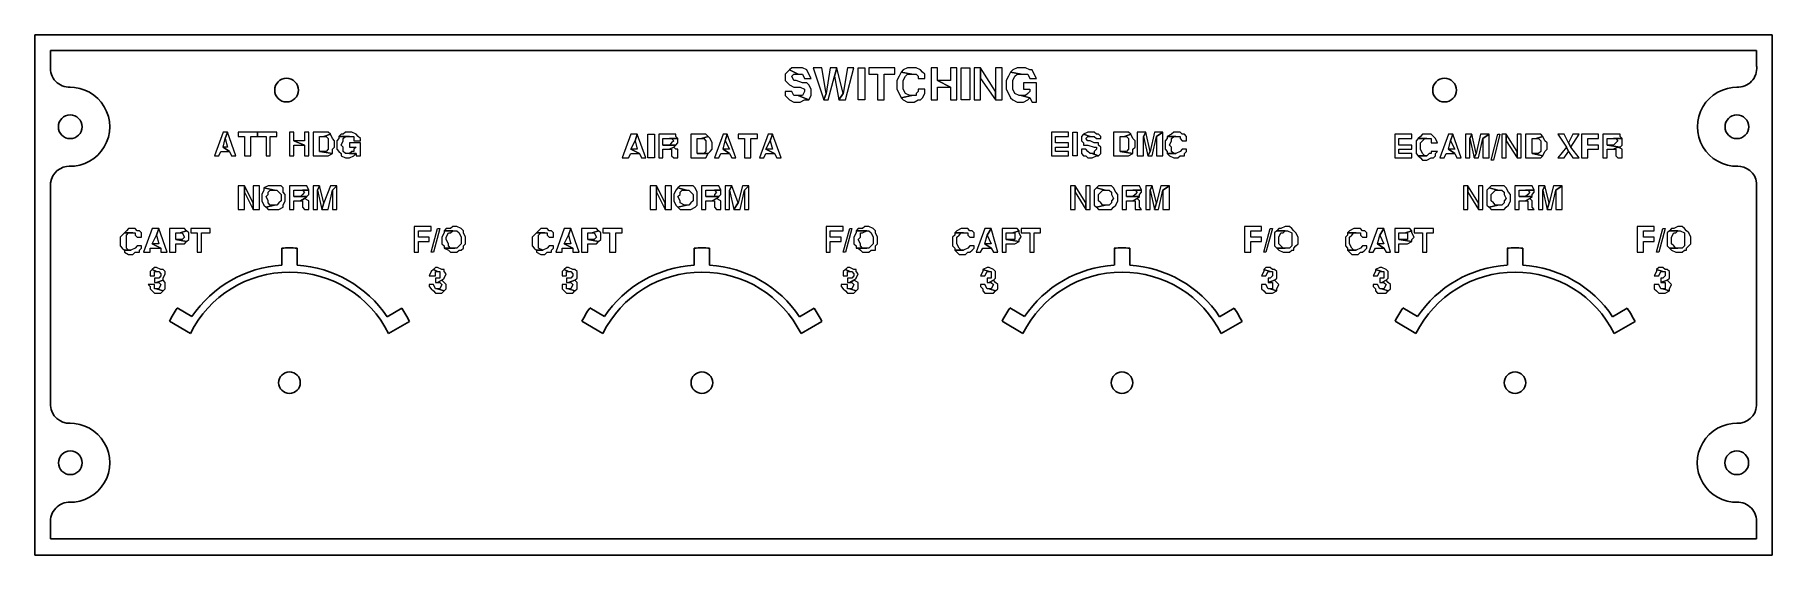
# Model space of a CAD drawing. Header units: inches. Extents: x 0 to 220, y 0 to 66.
import ezdxf

# ---------------------------------------------------------------- set-up
doc = ezdxf.new("R2010")
doc.units = ezdxf.units.IN
doc.header["$MEASUREMENT"] = 0

msp = doc.modelspace()

# ---------------------------------------------------------------- linework, layer by layer
at = {"color": 5}
for p, q in [((0, 65.9), (219.99, 65.9)), ((0, 0), (0, 65.9)), ((1.99, 63.9), (1.99, 61.9)), ((218.01, 63.9), (2.01, 63.9)), ((218.01, 63.9), (218.01, 61.9)), ((219.99, 65.9), (219.99, 0)), ((1.99, 18.95), (2, 47.16)), ((218.01, 18.95), (218, 47.16)), ((2, 2.07), (2, 4.07)), ((218, 2.07), (218, 4.07)), ((219.99, 0), (0, 0)), ((218, 2.07), (2, 2.07))]:
    msp.add_line(p, q, dxfattribs=at)
at = {"color": 1}
for p, q in [((31.27, 36.74), (31.27, 38.89)), ((33.22, 36.74), (33.22, 38.89)), ((83.49, 36.74), (83.49, 38.89)), ((85.44, 36.74), (85.44, 38.89)), ((136.69, 36.74), (136.69, 38.89)), ((138.64, 36.74), (138.64, 38.89)), ((186.45, 36.74), (186.45, 38.89)), ((188.4, 36.74), (188.4, 38.89)), ((19.9, 30.22), (18.04, 31.31)), ((44.61, 30.2), (46.46, 31.29)), ((72.12, 30.22), (70.26, 31.31)), ((96.83, 30.2), (98.68, 31.29)), ((125.31, 30.22), (123.46, 31.31)), ((150.02, 30.2), (151.88, 31.29)), ((175.07, 30.22), (173.22, 31.31)), ((199.78, 30.2), (201.64, 31.29)), ((19.7, 28.07), (17.06, 29.63)), ((44.8, 28.06), (47.45, 29.61)), ((71.93, 28.07), (69.28, 29.63)), ((97.02, 28.06), (99.67, 29.61)), ((125.12, 28.07), (122.47, 29.63)), ((150.21, 28.06), (152.86, 29.61)), ((174.88, 28.07), (172.23, 29.63)), ((199.97, 28.06), (202.62, 29.61))]:
    msp.add_line(p, q, dxfattribs=at)
at = {"color": 1, "lineweight": 0}
for points in [[(96.66, 61.72), (96.39, 61.72), (95.84, 61.72), (95.57, 61.45), (96.66, 60.91), (96.66, 60.91), (97.2, 60.91), (97.2, 60.91), (97.47, 60.36), (98.29, 60.36), (98.29, 60.36), (98.02, 60.91), (97.75, 61.45), (97.75, 61.45), (97.2, 61.72)], [(99.65, 61.72), (98.56, 61.72), (99.92, 57.65), (100.19, 58.46)], [(101.55, 61.72), (100.73, 61.72), (100.19, 58.46), (99.92, 57.65), (100.46, 57.65), (101.28, 60.64)], [(101.55, 61.72), (101.28, 60.64), (101.82, 57.65), (102.36, 58.46)], [(103.72, 61.72), (102.91, 61.72), (102.36, 58.46), (101.82, 57.65), (102.64, 57.65)], [(105.08, 57.65), (104.27, 57.65), (104.27, 61.72), (105.08, 61.72), (105.08, 57.65)], [(108.88, 61.72), (105.62, 61.72), (105.62, 60.91), (106.71, 60.91), (106.71, 57.65), (107.53, 57.65), (107.53, 60.91), (108.88, 60.91)], [(111.06, 61.72), (110.52, 61.72), (109.97, 61.45), (109.7, 61.18), (111.06, 60.91), (111.33, 60.91), (111.6, 60.91), (111.87, 60.64), (111.87, 60.36), (112.69, 60.36), (112.69, 60.36), (112.69, 60.91), (112.42, 61.18), (112.15, 61.45), (111.6, 61.72)], [(114.32, 61.72), (113.5, 61.72), (113.5, 57.65), (114.32, 57.65), (114.32, 59.28), (115.95, 59.28), (114.32, 60.09)], [(116.76, 61.72), (115.95, 61.72), (115.95, 60.09), (114.32, 60.09), (115.95, 59.28), (115.95, 57.65), (116.76, 57.65)], [(118.39, 57.65), (117.31, 57.65), (117.31, 61.72), (118.39, 61.72), (118.39, 57.65)], [(119.75, 61.72), (118.94, 61.72), (118.94, 57.65), (119.75, 57.65), (119.75, 60.36)], [(119.75, 61.72), (119.75, 60.36), (121.65, 57.65), (121.65, 58.73)], [(122.47, 61.72), (121.65, 61.72), (121.65, 58.73), (121.65, 57.65), (122.47, 57.65)], [(124.91, 61.72), (124.37, 61.72), (123.83, 61.45), (123.56, 61.18), (123.56, 61.18), (124.91, 60.91), (125.19, 60.91), (125.73, 60.91), (126, 60.36), (126.82, 60.36), (126.82, 60.36), (126.55, 60.91), (126.27, 61.45), (126, 61.45), (125.46, 61.72)], [(95.57, 61.45), (95.03, 60.91), (95.03, 60.36), (95.03, 60.09), (95.3, 59.82), (95.57, 59.55), (96.12, 59.28), (96.93, 59.28), (97.47, 59.01), (97.47, 58.73), (97.2, 58.19), (97.2, 58.19), (96.66, 58.19), (98.02, 57.65), (98.29, 58.19), (98.29, 58.73), (98.29, 59.01), (98.02, 59.55), (97.75, 59.82), (97.2, 59.82), (96.39, 60.09), (96.12, 60.09), (95.84, 60.64), (95.84, 60.64), (96.12, 60.91), (96.66, 60.91)], [(109.7, 61.18), (109.43, 60.64), (109.16, 60.09), (109.16, 59.55), (109.16, 59.55), (109.16, 59.01), (109.43, 58.46), (109.7, 57.92), (111.06, 58.19), (110.79, 58.19), (110.24, 58.46), (109.97, 59.01), (109.97, 59.55), (109.97, 59.55), (109.97, 60.09), (110.24, 60.64), (110.52, 60.91), (111.06, 60.91)], [(123.56, 61.18), (123.28, 60.64), (123.01, 60.09), (123.01, 59.55), (123.01, 59.55), (123.01, 59.01), (123.28, 58.46), (123.56, 57.92), (123.83, 57.65), (124.37, 57.38), (124.91, 57.38), (125.19, 57.38), (125.73, 57.65), (126, 57.92), (124.91, 58.19), (124.64, 58.19), (124.1, 58.46), (124.1, 58.46), (123.83, 59.01), (123.83, 59.55), (123.83, 59.55), (123.83, 60.09), (124.1, 60.64), (124.37, 60.91), (124.91, 60.91)], [(126.82, 59.82), (125.19, 59.82), (125.19, 59.01), (126, 59.01), (126, 58.73), (125.73, 58.46), (125.46, 58.19), (124.91, 58.19), (126, 57.92), (126.27, 57.38), (126.82, 57.38)], [(95.84, 58.73), (95.03, 58.73), (95.03, 58.73), (95.03, 58.19), (95.57, 57.65), (95.57, 57.65), (96.12, 57.38), (96.66, 57.38), (96.93, 57.38), (97.47, 57.65), (98.02, 57.65), (98.02, 57.65), (96.66, 58.19), (96.39, 58.19), (96.12, 58.19)], [(112.69, 59.01), (111.87, 59.01), (111.87, 58.73), (111.6, 58.46), (111.6, 58.19), (111.06, 58.19), (109.7, 57.92), (109.97, 57.65), (110.52, 57.38), (111.06, 57.38), (111.33, 57.38), (111.87, 57.65), (112.15, 57.65), (112.42, 57.92), (112.69, 58.46)], [(24.39, 53.57), (23.84, 53.57), (22.76, 50.58), (23.3, 50.58), (23.57, 51.13), (24.66, 51.13), (23.84, 51.67), (24.12, 52.76)], [(24.39, 53.57), (24.12, 52.76), (24.39, 51.67), (23.84, 51.67), (24.66, 51.13), (24.93, 50.58), (25.47, 50.58)], [(28.19, 53.57), (25.75, 53.57), (25.75, 53.03), (26.56, 53.03), (26.56, 50.58), (27.38, 50.58), (27.38, 53.03), (28.19, 53.03)], [(30.64, 53.57), (28.19, 53.57), (28.19, 53.03), (29.28, 53.03), (29.28, 50.58), (29.82, 50.58), (29.82, 53.03), (30.64, 53.03)], [(32.81, 53.57), (32.27, 53.57), (32.27, 50.58), (32.81, 50.58), (32.81, 51.94), (34.17, 51.94), (32.81, 52.48)], [(34.71, 53.57), (34.17, 53.57), (34.17, 52.48), (32.81, 52.48), (34.17, 51.94), (34.17, 50.58), (34.71, 50.58)], [(36.89, 53.57), (35.26, 53.57), (35.26, 50.58), (36.89, 50.58), (36.89, 50.58), (37.16, 50.58), (37.7, 50.85), (37.7, 50.85), (36.07, 51.13), (36.07, 53.03), (36.61, 53.03), (37.43, 53.3), (37.16, 53.57)], [(37.43, 53.3), (36.61, 53.03), (36.89, 53.03), (37.16, 52.76), (37.16, 52.48), (37.16, 52.21), (37.16, 51.67), (37.16, 51.4), (36.89, 51.13), (36.61, 51.13), (36.07, 51.13), (37.7, 50.85), (37.7, 51.4), (37.97, 51.67), (37.97, 52.21), (37.97, 52.48), (37.7, 52.76)], [(38.52, 53.03), (38.52, 52.76), (38.24, 52.48), (38.24, 51.94), (38.24, 51.94), (38.24, 51.4), (38.52, 51.13), (38.79, 50.85), (38.79, 50.58), (39.33, 50.31), (39.6, 50.31), (39.87, 50.31), (40.42, 50.58), (40.69, 50.85), (39.87, 50.85), (39.33, 50.85), (39.06, 51.13), (39.06, 51.13), (39.06, 51.67), (38.79, 51.94), (38.79, 51.94), (39.06, 52.48), (39.06, 52.76), (39.33, 53.03), (39.87, 53.03)], [(39.87, 53.57), (39.33, 53.57), (39.06, 53.3), (38.79, 53.3), (38.52, 53.03), (39.87, 53.03), (39.87, 53.03), (40.42, 53.03), (40.42, 52.48), (41.23, 52.48), (41.23, 52.76), (40.96, 53.03), (40.69, 53.3), (40.69, 53.3), (40.15, 53.57)], [(76.28, 53.3), (75.47, 53.3), (74.38, 50.31), (75.19, 50.31), (75.47, 50.85), (76.55, 50.85), (75.47, 51.4), (76.01, 52.48)], [(76.28, 53.3), (76.01, 52.48), (76.28, 51.4), (75.47, 51.4), (76.55, 50.85), (76.82, 50.31), (77.37, 50.31)], [(78.46, 50.31), (77.64, 50.31), (77.64, 53.3), (78.46, 53.3), (78.46, 50.31)], [(80.63, 53.3), (79, 53.3), (79, 50.31), (79.54, 50.31), (79.54, 51.4), (80.36, 51.4), (80.9, 51.67), (81.17, 51.94), (79.54, 51.94), (79.54, 52.76), (80.36, 52.76), (81.44, 52.76), (81.17, 53.03), (81.17, 53.3)], [(84.7, 53.3), (83.07, 53.3), (83.07, 50.31), (84.7, 50.31), (84.7, 50.31), (84.98, 50.31), (85.25, 50.85), (85.25, 50.85), (83.89, 50.85), (83.89, 52.76), (84.43, 52.76), (85.25, 53.03), (84.98, 53.3)], [(85.25, 53.03), (84.43, 52.76), (84.7, 52.76), (84.98, 52.48), (84.98, 52.21), (84.98, 51.94), (84.98, 51.4), (84.98, 51.13), (84.7, 50.85), (84.43, 50.85), (83.89, 50.85), (85.25, 50.85), (85.52, 51.13), (85.79, 51.4), (85.79, 51.94), (85.79, 52.21), (85.52, 52.76)], [(87.69, 53.3), (87.15, 53.3), (86.06, 50.31), (86.61, 50.31), (86.88, 50.85), (87.96, 50.85), (87.15, 51.4), (87.42, 52.48)], [(87.69, 53.3), (87.42, 52.48), (87.96, 51.4), (87.15, 51.4), (87.96, 50.85), (88.24, 50.31), (88.78, 50.31)], [(91.5, 53.3), (89.05, 53.3), (89.05, 52.76), (89.87, 52.76), (89.87, 50.31), (90.68, 50.31), (90.68, 52.76), (91.5, 52.76)], [(93.4, 53.3), (92.85, 53.3), (91.77, 50.31), (92.31, 50.31), (92.58, 50.85), (93.67, 50.85), (92.58, 51.4), (93.13, 52.48)], [(93.4, 53.3), (93.13, 52.48), (93.4, 51.4), (92.58, 51.4), (93.67, 50.85), (93.94, 50.31), (94.49, 50.31)], [(130.89, 53.57), (128.72, 53.57), (128.72, 50.58), (130.89, 50.58), (130.89, 51.13), (129.26, 51.13), (129.26, 51.67), (130.89, 51.67), (130.89, 52.21), (129.26, 52.21), (129.26, 53.03), (130.89, 53.03)], [(131.98, 50.58), (131.44, 50.58), (131.44, 53.57), (131.98, 53.57), (131.98, 50.58)], [(132.79, 53.3), (132.52, 53.03), (132.52, 52.76), (132.52, 52.48), (132.79, 52.21), (132.79, 51.94), (133.34, 51.94), (134.15, 51.67), (134.42, 51.67), (134.42, 51.4), (134.15, 51.13), (134.15, 50.85), (133.88, 50.85), (134.7, 50.58), (134.97, 50.85), (134.97, 51.4), (134.97, 51.67), (134.7, 51.94), (134.7, 52.21), (134.15, 52.21), (133.61, 52.48), (133.34, 52.48), (133.07, 52.76), (133.07, 52.76), (133.34, 53.03), (133.61, 53.03)], [(133.61, 53.57), (133.61, 53.57), (133.34, 53.57), (132.79, 53.3), (133.61, 53.03), (133.88, 53.03), (134.15, 53.03), (134.15, 53.03), (134.42, 52.76), (134.97, 52.76), (134.97, 52.76), (134.97, 53.03), (134.7, 53.3), (134.42, 53.3), (134.15, 53.57)], [(138.23, 53.57), (136.6, 53.57), (136.6, 50.58), (138.23, 50.58), (138.23, 50.58), (138.5, 50.58), (139.04, 50.85), (139.04, 50.85), (137.41, 51.13), (137.41, 53.03), (137.96, 53.03), (138.77, 53.3), (138.5, 53.57)], [(138.77, 53.3), (137.96, 53.03), (138.23, 53.03), (138.5, 52.76), (138.5, 52.48), (138.5, 52.21), (138.5, 51.67), (138.5, 51.4), (138.23, 51.13), (137.96, 51.13), (137.41, 51.13), (139.04, 50.85), (139.04, 51.4), (139.31, 51.67), (139.31, 52.21), (139.31, 52.48), (139.04, 52.76)], [(140.67, 53.57), (139.59, 53.57), (139.59, 50.58), (140.4, 50.58), (140.4, 53.03)], [(140.67, 53.57), (140.4, 53.03), (140.94, 50.58), (141.22, 51.13)], [(142.85, 53.57), (141.76, 53.57), (141.22, 51.13), (140.94, 50.58), (141.49, 50.58), (142.03, 53.03)], [(142.85, 53.57), (142.03, 53.03), (142.03, 50.58), (142.85, 50.58)], [(143.39, 53.03), (143.39, 52.76), (143.12, 52.48), (143.12, 51.94), (143.12, 51.94), (143.12, 51.4), (143.39, 51.13), (143.39, 50.85), (144.48, 50.85), (144.21, 50.85), (143.93, 51.13), (143.93, 51.67), (143.66, 51.94), (143.66, 51.94), (143.93, 52.48), (143.93, 52.76), (144.21, 53.03), (144.48, 53.03)], [(144.48, 53.57), (144.21, 53.57), (143.93, 53.3), (143.39, 53.03), (144.48, 53.03), (144.75, 53.03), (145.02, 53.03), (145.02, 52.76), (145.29, 52.48), (145.84, 52.48), (145.84, 52.48), (145.84, 53.03), (145.56, 53.3), (145.29, 53.3), (145.02, 53.57)], [(174.36, 53.3), (172.19, 53.3), (172.19, 50.31), (174.36, 50.31), (174.36, 50.85), (172.73, 50.85), (172.73, 51.4), (174.36, 51.4), (174.36, 51.94), (172.73, 51.94), (172.73, 52.76), (174.36, 52.76)], [(176.27, 53.3), (175.72, 53.3), (175.45, 53.03), (175.18, 52.76), (176.27, 52.76), (176.27, 52.76), (176.81, 52.76), (176.81, 52.48), (176.81, 52.21), (177.62, 52.21), (177.62, 52.21), (177.35, 52.76), (177.08, 53.03), (177.08, 53.03), (176.81, 53.3)], [(179.53, 53.3), (178.98, 53.3), (177.9, 50.31), (178.44, 50.31), (178.71, 50.85), (179.8, 50.85), (178.98, 51.4), (179.25, 52.48)], [(179.53, 53.3), (179.25, 52.48), (179.8, 51.4), (178.98, 51.4), (179.8, 50.85), (180.07, 50.31), (180.61, 50.31)], [(181.97, 53.3), (181.16, 53.3), (181.16, 50.31), (181.7, 50.31), (181.7, 52.76)], [(181.97, 53.3), (181.7, 52.76), (182.24, 50.31), (182.51, 50.85)], [(184.14, 53.3), (183.06, 53.3), (182.51, 50.85), (182.24, 50.31), (182.79, 50.31), (183.33, 52.76)], [(184.14, 53.3), (183.33, 52.76), (183.33, 50.31), (184.14, 50.31)], [(185.5, 53.3), (184.69, 50.04), (184.42, 50.04), (185.23, 53.3), (185.5, 53.3)], [(186.32, 53.3), (185.77, 53.3), (185.77, 50.31), (186.32, 50.31), (186.32, 52.48)], [(186.32, 53.3), (186.32, 52.48), (187.68, 50.31), (187.68, 51.13)], [(188.22, 53.3), (187.68, 53.3), (187.68, 51.13), (187.68, 50.31), (188.22, 50.31)], [(190.39, 53.3), (188.76, 53.3), (188.76, 50.31), (190.39, 50.31), (190.39, 50.31), (190.67, 50.31), (190.94, 50.58), (190.94, 50.58), (189.58, 50.85), (189.58, 52.76), (190.12, 52.76), (190.94, 53.03), (190.67, 53.3)], [(190.94, 53.03), (190.12, 52.76), (190.39, 52.76), (190.67, 52.48), (190.67, 52.21), (190.67, 51.94), (190.67, 51.4), (190.67, 51.13), (190.39, 50.85), (190.12, 50.85), (189.58, 50.85), (190.94, 50.58), (191.21, 51.13), (191.48, 51.4), (191.48, 51.94), (191.48, 52.21), (191.21, 52.48)], [(193.65, 53.3), (192.84, 53.3), (193.93, 51.67), (194.2, 51.13), (194.74, 50.31), (195.56, 50.31), (194.47, 51.67), (194.2, 52.21)], [(195.56, 53.3), (194.74, 53.3), (194.2, 52.21), (194.47, 51.67)], [(198, 53.3), (195.83, 53.3), (195.83, 50.31), (196.64, 50.31), (196.64, 51.4), (198, 51.4), (198, 51.94), (196.64, 51.94), (196.64, 52.76), (198, 52.76)], [(200.17, 53.3), (198.54, 53.3), (198.54, 50.31), (199.09, 50.31), (199.09, 51.4), (199.9, 51.4), (200.45, 51.67), (200.72, 51.67), (199.09, 51.94), (199.09, 52.76), (199.9, 52.76), (200.99, 52.76), (200.72, 53.03), (200.72, 53.3)], [(41.23, 52.21), (39.87, 52.21), (39.87, 51.67), (40.69, 51.67), (40.42, 51.4), (40.42, 51.13), (40.15, 51.13), (39.87, 50.85), (40.69, 50.85), (40.69, 50.58), (41.23, 50.58)], [(81.44, 52.76), (80.36, 52.76), (80.63, 52.76), (80.9, 52.48), (80.63, 52.21), (80.36, 51.94), (79.54, 51.94), (81.17, 51.94), (81.44, 52.21), (81.44, 52.48)], [(80.9, 51.67), (80.36, 51.4), (80.63, 51.4), (80.63, 51.13), (80.63, 50.58), (80.9, 50.31), (81.44, 50.31), (81.44, 50.31), (81.44, 50.58), (81.44, 51.4), (81.17, 51.4)], [(133.07, 51.4), (132.52, 51.4), (132.52, 51.4), (132.52, 50.85), (132.79, 50.58), (133.07, 50.58), (133.34, 50.31), (133.88, 50.31), (133.88, 50.31), (134.42, 50.58), (134.7, 50.58), (134.7, 50.58), (133.88, 50.85), (133.61, 50.85), (133.34, 51.13)], [(145.84, 51.4), (145.29, 51.4), (145.29, 51.4), (145.02, 51.13), (145.02, 51.13), (144.48, 50.85), (143.39, 50.85), (143.66, 50.58), (144.21, 50.31), (144.48, 50.31), (144.75, 50.31), (145.02, 50.58), (145.56, 50.58), (145.56, 50.85), (145.84, 51.13)], [(175.18, 52.76), (174.91, 52.48), (174.91, 52.21), (174.91, 51.67), (174.91, 51.67), (174.91, 51.13), (174.91, 50.85), (175.18, 50.58), (176.27, 50.58), (175.99, 50.58), (175.72, 50.85), (175.45, 51.4), (175.45, 51.67), (175.45, 51.67), (175.45, 52.21), (175.72, 52.48), (175.99, 52.76), (176.27, 52.76)], [(177.62, 51.13), (176.81, 51.13), (176.81, 51.13), (176.81, 50.85), (176.54, 50.85), (176.27, 50.58), (175.18, 50.58), (175.45, 50.31), (175.72, 50.04), (176.27, 50.04), (176.27, 50.04), (176.81, 50.31), (177.08, 50.31), (177.35, 50.58), (177.35, 50.85)], [(193.93, 51.67), (192.84, 50.31), (193.65, 50.31), (194.2, 51.13)], [(200.99, 52.76), (199.9, 52.76), (200.17, 52.76), (200.45, 52.48), (200.17, 52.21), (199.9, 51.94), (199.09, 51.94), (200.72, 51.67), (200.99, 51.94), (200.99, 52.48)], [(200.45, 51.67), (199.9, 51.4), (200.17, 51.4), (200.17, 51.13), (200.17, 50.58), (200.45, 50.31), (200.99, 50.31), (200.99, 50.31), (200.99, 50.58), (200.99, 51.4), (200.99, 51.4)], [(26.56, 46.78), (25.75, 46.78), (25.75, 43.79), (26.56, 43.79), (26.56, 45.96)], [(26.56, 46.78), (26.56, 45.96), (27.65, 43.79), (27.65, 44.61)], [(28.46, 46.78), (27.65, 46.78), (27.65, 44.61), (27.65, 43.79), (28.46, 43.79)], [(29.01, 46.51), (29.01, 46.24), (28.74, 45.69), (28.74, 45.15), (28.74, 44.88), (29.01, 44.33), (29.28, 44.06), (30.37, 44.33), (29.82, 44.33), (29.55, 44.61), (29.55, 44.61), (29.55, 44.88), (29.28, 45.42), (29.55, 45.69), (29.55, 45.96), (29.82, 46.24), (30.37, 46.24)], [(30.37, 46.78), (30.09, 46.78), (29.82, 46.78), (29.55, 46.78), (29.01, 46.51), (30.37, 46.24), (30.64, 46.24), (30.91, 45.96), (30.91, 45.96), (31.18, 45.69), (31.18, 45.15), (31.18, 44.88), (30.91, 44.61), (30.64, 44.33), (30.37, 44.33), (29.28, 44.06), (29.28, 44.06), (29.55, 43.79), (29.82, 43.79), (30.37, 43.79), (30.64, 43.79), (30.91, 43.79), (31.45, 44.06), (31.45, 44.06), (31.45, 44.33), (31.72, 44.88), (31.72, 45.15), (31.72, 45.69), (31.45, 45.96), (31.45, 46.51), (31.45, 46.51), (31.18, 46.78), (30.64, 46.78)], [(33.9, 46.78), (32.27, 46.78), (32.27, 43.79), (32.81, 43.79), (32.81, 44.88), (33.63, 44.88), (34.17, 45.15), (34.44, 45.42), (32.81, 45.42), (32.81, 46.24), (33.9, 46.24), (34.71, 46.24), (34.44, 46.78), (34.44, 46.78)], [(34.71, 46.24), (33.9, 46.24), (33.9, 46.24), (34.17, 45.96), (33.9, 45.69), (33.63, 45.42), (32.81, 45.42), (34.44, 45.42), (34.71, 45.69), (34.71, 45.96)], [(36.07, 46.78), (35.26, 46.78), (35.26, 43.79), (35.8, 43.79), (35.8, 46.24)], [(36.07, 46.78), (35.8, 46.24), (36.34, 43.79), (36.61, 44.61)], [(38.24, 46.78), (37.43, 46.78), (36.61, 44.61), (36.34, 43.79), (37.16, 43.79), (37.7, 46.24)], [(38.24, 46.78), (37.7, 46.24), (37.7, 43.79), (38.24, 43.79)], [(78.73, 46.78), (77.91, 46.78), (77.91, 43.79), (78.73, 43.79), (78.73, 45.96)], [(78.73, 46.78), (78.73, 45.96), (79.81, 43.79), (79.81, 44.61)], [(80.63, 46.78), (79.81, 46.78), (79.81, 44.61), (79.81, 43.79), (80.63, 43.79)], [(81.44, 46.51), (81.17, 46.24), (80.9, 45.69), (80.9, 45.15), (80.9, 44.88), (81.17, 44.33), (81.44, 44.06), (82.53, 44.33), (82.26, 44.33), (81.72, 44.61), (81.72, 44.61), (81.72, 44.88), (81.44, 45.42), (81.72, 45.69), (81.72, 45.96), (81.99, 46.24), (82.53, 46.24)], [(82.53, 46.78), (82.26, 46.78), (81.99, 46.78), (81.72, 46.78), (81.44, 46.51), (82.53, 46.24), (82.8, 46.24), (83.07, 45.96), (83.07, 45.96), (83.35, 45.69), (83.35, 45.15), (83.35, 44.88), (83.07, 44.61), (82.8, 44.33), (82.53, 44.33), (81.44, 44.06), (81.44, 44.06), (81.72, 43.79), (81.99, 43.79), (82.53, 43.79), (82.8, 43.79), (83.07, 43.79), (83.62, 44.06), (83.62, 44.06), (83.89, 44.33), (83.89, 44.88), (83.89, 45.15), (83.89, 45.69), (83.89, 45.96), (83.62, 46.51), (83.62, 46.51), (83.35, 46.78), (82.8, 46.78)], [(86.06, 46.78), (84.43, 46.78), (84.43, 43.79), (84.98, 43.79), (84.98, 44.88), (85.79, 44.88), (86.33, 45.15), (86.61, 45.42), (84.98, 45.42), (84.98, 46.24), (86.06, 46.24), (86.88, 46.24), (86.61, 46.78), (86.61, 46.78)], [(86.88, 46.24), (86.06, 46.24), (86.06, 46.24), (86.33, 45.96), (86.06, 45.69), (86.06, 45.42), (84.98, 45.42), (86.61, 45.42), (86.88, 45.69), (86.88, 45.96)], [(88.24, 46.78), (87.42, 46.78), (87.42, 43.79), (87.96, 43.79), (87.96, 46.24)], [(88.24, 46.78), (87.96, 46.24), (88.51, 43.79), (89.05, 44.61)], [(90.41, 46.78), (89.59, 46.78), (89.05, 44.61), (88.51, 43.79), (89.32, 43.79), (89.87, 46.24)], [(90.41, 46.78), (89.87, 46.24), (89.87, 43.79), (90.41, 43.79)], [(131.71, 46.78), (131.16, 46.78), (131.16, 43.79), (131.71, 43.79), (131.71, 45.96)], [(131.71, 46.78), (131.71, 45.96), (133.07, 43.79), (133.07, 44.61)], [(133.61, 46.78), (133.07, 46.78), (133.07, 44.61), (133.07, 43.79), (133.61, 43.79)], [(134.42, 46.51), (134.15, 46.24), (134.15, 45.69), (134.15, 45.15), (134.15, 44.88), (134.15, 44.33), (134.42, 44.06), (135.51, 44.33), (135.24, 44.33), (134.97, 44.61), (134.97, 44.61), (134.7, 44.88), (134.7, 45.42), (134.7, 45.69), (134.97, 45.96), (135.24, 46.24), (135.51, 46.24)], [(135.51, 46.78), (135.51, 46.78), (135.24, 46.78), (134.7, 46.78), (134.42, 46.51), (135.51, 46.24), (136.05, 46.24), (136.33, 45.96), (136.33, 45.96), (136.33, 45.69), (136.6, 45.15), (136.33, 44.88), (136.33, 44.61), (136.05, 44.33), (135.51, 44.33), (134.42, 44.06), (134.42, 44.06), (134.7, 43.79), (135.24, 43.79), (135.51, 43.79), (136.05, 43.79), (136.33, 43.79), (136.6, 44.06), (136.6, 44.06), (136.87, 44.33), (137.14, 44.88), (137.14, 45.15), (137.14, 45.69), (136.87, 45.96), (136.6, 46.51), (136.6, 46.51), (136.33, 46.78), (136.05, 46.78)], [(139.31, 46.78), (137.68, 46.78), (137.68, 43.79), (138.23, 43.79), (138.23, 44.88), (139.04, 44.88), (139.59, 45.15), (139.86, 45.42), (138.23, 45.42), (138.23, 46.24), (139.04, 46.24), (140.13, 46.24), (139.86, 46.78), (139.59, 46.78)], [(140.13, 46.24), (139.04, 46.24), (139.31, 46.24), (139.59, 45.96), (139.31, 45.69), (139.04, 45.42), (138.23, 45.42), (139.86, 45.42), (139.86, 45.69), (140.13, 45.96)], [(141.49, 46.78), (140.67, 46.78), (140.67, 43.79), (141.22, 43.79), (141.22, 46.24)], [(141.49, 46.78), (141.22, 46.24), (141.76, 43.79), (142.03, 44.61)], [(143.66, 46.78), (142.58, 46.78), (142.03, 44.61), (141.76, 43.79), (142.3, 43.79), (142.85, 46.24)], [(143.66, 46.78), (142.85, 46.24), (142.85, 43.79), (143.66, 43.79)], [(181.43, 46.78), (180.88, 46.78), (180.88, 43.79), (181.43, 43.79), (181.43, 45.96)], [(181.43, 46.78), (181.43, 45.96), (182.79, 43.79), (182.79, 44.61)], [(183.33, 46.78), (182.79, 46.78), (182.79, 44.61), (182.79, 43.79), (183.33, 43.79)], [(184.14, 46.51), (183.87, 46.24), (183.87, 45.69), (183.87, 45.15), (183.87, 44.88), (183.87, 44.33), (184.14, 44.06), (185.23, 44.33), (184.96, 44.33), (184.69, 44.61), (184.69, 44.61), (184.42, 44.88), (184.42, 45.42), (184.42, 45.69), (184.69, 45.96), (184.96, 46.24), (185.23, 46.24)], [(185.23, 46.78), (185.23, 46.78), (184.96, 46.78), (184.42, 46.78), (184.14, 46.51), (185.23, 46.24), (185.77, 46.24), (186.05, 45.96), (186.05, 45.96), (186.05, 45.69), (186.32, 45.15), (186.05, 44.88), (186.05, 44.61), (185.77, 44.33), (185.23, 44.33), (184.14, 44.06), (184.14, 44.06), (184.42, 43.79), (184.96, 43.79), (185.23, 43.79), (185.77, 43.79), (186.05, 43.79), (186.32, 44.06), (186.32, 44.06), (186.59, 44.33), (186.86, 44.88), (186.86, 45.15), (186.86, 45.69), (186.59, 45.96), (186.32, 46.51), (186.32, 46.51), (186.05, 46.78), (185.77, 46.78)], [(189.03, 46.78), (187.4, 46.78), (187.4, 43.79), (187.95, 43.79), (187.95, 44.88), (188.76, 44.88), (189.31, 45.15), (189.58, 45.42), (187.95, 45.42), (187.95, 46.24), (188.76, 46.24), (189.85, 46.24), (189.58, 46.78), (189.31, 46.78)], [(189.85, 46.24), (188.76, 46.24), (189.03, 46.24), (189.31, 45.96), (189.03, 45.69), (188.76, 45.42), (187.95, 45.42), (189.58, 45.42), (189.58, 45.69), (189.85, 45.96)], [(191.21, 46.78), (190.39, 46.78), (190.39, 43.79), (190.94, 43.79), (190.94, 46.24)], [(191.21, 46.78), (190.94, 46.24), (191.48, 43.79), (191.75, 44.61)], [(193.38, 46.78), (192.3, 46.78), (191.75, 44.61), (191.48, 43.79), (192.02, 43.79), (192.57, 46.24)], [(193.38, 46.78), (192.57, 46.24), (192.57, 43.79), (193.38, 43.79)], [(34.17, 45.15), (33.63, 44.88), (33.9, 44.88), (33.9, 44.61), (33.9, 44.06), (34.17, 43.79), (34.71, 43.79), (34.71, 43.79), (34.71, 44.06), (34.71, 44.88), (34.71, 44.88)], [(86.33, 45.15), (85.79, 44.88), (86.06, 44.88), (86.06, 44.61), (86.06, 44.06), (86.33, 43.79), (86.88, 43.79), (86.88, 43.79), (86.88, 44.06), (86.88, 44.88), (86.88, 44.88)], [(139.59, 45.15), (139.04, 44.88), (139.31, 44.88), (139.31, 44.61), (139.31, 44.06), (139.31, 43.79), (140.13, 43.79), (140.13, 43.79), (139.86, 44.06), (139.86, 44.88), (139.86, 44.88)], [(189.31, 45.15), (188.76, 44.88), (189.03, 44.88), (189.03, 44.61), (189.03, 44.06), (189.03, 43.79), (189.85, 43.79), (189.85, 43.79), (189.58, 44.06), (189.58, 44.88), (189.58, 44.88)], [(11.35, 40.8), (11.07, 40.53), (10.8, 40.26), (10.8, 39.71), (10.8, 39.71), (10.8, 39.17), (11.07, 38.9), (11.35, 38.63), (12.16, 38.63), (11.89, 38.63), (11.62, 38.9), (11.62, 39.44), (11.62, 39.71), (11.62, 39.71), (11.62, 40.26), (11.62, 40.53), (11.89, 40.8), (12.43, 40.8)], [(12.16, 41.35), (11.89, 41.35), (11.62, 41.07), (11.35, 40.8), (12.43, 40.8), (12.43, 40.8), (12.71, 40.8), (12.71, 40.53), (12.98, 40.26), (13.52, 40.26), (13.52, 40.26), (13.52, 40.8), (13.25, 41.07), (12.98, 41.07), (12.71, 41.35)], [(15.69, 41.35), (14.88, 41.35), (13.79, 38.36), (14.61, 38.36), (14.61, 38.9), (15.97, 38.9), (14.88, 39.44), (15.42, 40.53)], [(15.69, 41.35), (15.42, 40.53), (15.69, 39.44), (14.88, 39.44), (15.97, 38.9), (15.97, 38.36), (16.78, 38.36)], [(18.68, 41.35), (17.05, 41.35), (17.05, 38.36), (17.87, 38.36), (17.87, 39.44), (18.68, 39.44), (18.95, 39.44), (19.23, 39.71), (17.87, 39.99), (17.87, 40.8), (18.41, 40.8), (19.23, 41.07), (18.95, 41.35)], [(19.23, 41.07), (18.41, 40.8), (18.68, 40.8), (18.95, 40.26), (18.68, 39.99), (18.41, 39.99), (17.87, 39.99), (19.23, 39.71), (19.5, 39.99), (19.5, 40.26), (19.5, 40.8)], [(22.21, 41.35), (19.77, 41.35), (19.77, 40.8), (20.58, 40.8), (20.58, 38.36), (21.13, 38.36), (21.13, 40.8), (22.21, 40.8)], [(50.2, 41.62), (48.03, 41.62), (48.03, 38.36), (48.57, 38.36), (48.57, 39.71), (49.93, 39.71), (49.93, 40.26), (48.57, 40.26), (48.57, 41.07), (50.2, 41.07)], [(51.29, 41.35), (50.47, 38.36), (50.2, 38.36), (51.01, 41.35), (51.29, 41.35)], [(51.83, 41.07), (51.83, 40.8), (51.56, 40.26), (51.56, 39.99), (51.56, 39.44), (51.83, 39.17), (51.83, 38.9), (53.19, 38.9), (52.64, 38.9), (52.37, 39.17), (52.37, 39.17), (52.37, 39.44), (52.1, 39.99), (52.1, 40.26), (52.37, 40.8), (52.64, 40.8), (52.92, 41.07)], [(53.19, 41.62), (52.92, 41.62), (52.64, 41.35), (52.1, 41.35), (51.83, 41.07), (52.92, 41.07), (53.46, 41.07), (53.73, 40.8), (53.73, 40.8), (54, 40.26), (54, 39.99), (54, 39.44), (53.73, 39.17), (53.46, 38.9), (53.19, 38.9), (51.83, 38.9), (51.83, 38.9), (52.37, 38.63), (52.64, 38.36), (53.19, 38.36), (53.46, 38.36), (53.73, 38.63), (54, 38.63), (54.27, 38.9), (54.27, 39.17), (54.55, 39.44), (54.55, 39.99), (54.55, 40.26), (54.27, 40.8), (54.27, 41.07), (54.27, 41.07), (54, 41.35), (53.46, 41.62)], [(63.51, 40.8), (63.24, 40.53), (62.97, 40.26), (62.97, 39.71), (62.97, 39.71), (62.97, 39.17), (63.24, 38.9), (63.51, 38.63), (64.33, 38.63), (64.33, 38.63), (63.78, 38.9), (63.78, 39.44), (63.78, 39.71), (63.78, 39.71), (63.78, 40.26), (63.78, 40.53), (64.06, 40.8), (64.6, 40.8)], [(64.33, 41.35), (64.06, 41.35), (63.78, 41.07), (63.51, 40.8), (64.6, 40.8), (64.6, 40.8), (64.87, 40.8), (64.87, 40.53), (65.14, 40.26), (65.69, 40.26), (65.69, 40.26), (65.69, 40.8), (65.41, 41.07), (65.14, 41.07), (64.87, 41.35)], [(67.86, 41.35), (67.04, 41.35), (65.96, 38.36), (66.77, 38.36), (66.77, 38.9), (68.13, 38.9), (67.04, 39.44), (67.59, 40.53)], [(67.86, 41.35), (67.59, 40.53), (67.86, 39.44), (67.04, 39.44), (68.13, 38.9), (68.13, 38.36), (68.95, 38.36)], [(70.85, 41.35), (69.22, 41.35), (69.22, 38.36), (70.03, 38.36), (70.03, 39.44), (70.85, 39.44), (71.12, 39.44), (71.39, 39.71), (70.03, 39.99), (70.03, 40.8), (70.58, 40.8), (71.39, 41.07), (71.12, 41.35)], [(71.39, 41.07), (70.58, 40.8), (70.85, 40.8), (71.12, 40.26), (70.85, 39.99), (70.58, 39.99), (70.03, 39.99), (71.39, 39.71), (71.66, 39.99), (71.66, 40.26), (71.66, 40.8)], [(74.38, 41.35), (71.93, 41.35), (71.93, 40.8), (72.75, 40.8), (72.75, 38.36), (73.56, 38.36), (73.56, 40.8), (74.38, 40.8)], [(102.36, 41.62), (100.19, 41.62), (100.19, 38.36), (100.73, 38.36), (100.73, 39.71), (102.09, 39.71), (102.09, 40.26), (100.73, 40.26), (100.73, 41.07), (102.36, 41.07)], [(103.45, 41.35), (102.64, 38.36), (102.36, 38.36), (103.18, 41.35), (103.45, 41.35)], [(103.99, 41.07), (103.99, 40.8), (103.72, 40.26), (103.72, 39.99), (103.72, 39.44), (103.99, 39.17), (103.99, 38.9), (105.35, 38.9), (104.81, 38.9), (104.54, 39.17), (104.54, 39.17), (104.54, 39.44), (104.27, 39.99), (104.54, 40.26), (104.54, 40.8), (104.81, 40.8), (105.35, 41.07)], [(105.35, 41.62), (105.08, 41.62), (104.81, 41.35), (104.27, 41.35), (103.99, 41.07), (105.35, 41.07), (105.62, 41.07), (105.9, 40.8), (105.9, 40.8), (106.17, 40.26), (106.17, 39.99), (106.17, 39.44), (105.9, 39.17), (105.62, 38.9), (105.35, 38.9), (103.99, 38.9), (104.27, 38.9), (104.54, 38.63), (104.81, 38.36), (105.35, 38.36), (105.62, 38.36), (105.9, 38.63), (106.44, 38.63), (106.44, 38.9), (106.44, 39.17), (106.71, 39.44), (106.71, 39.99), (106.71, 40.26), (106.44, 40.8), (106.44, 41.07), (106.44, 41.07), (106.17, 41.35), (105.62, 41.62)], [(116.49, 40.8), (116.49, 40.53), (116.22, 40.26), (116.22, 39.71), (116.22, 39.71), (116.22, 39.17), (116.49, 38.9), (116.49, 38.63), (117.58, 38.63), (117.31, 38.63), (117.04, 38.9), (116.76, 39.44), (116.76, 39.71), (116.76, 39.71), (116.76, 40.26), (117.04, 40.53), (117.31, 40.8), (117.58, 40.8)], [(117.58, 41.35), (117.31, 41.35), (116.76, 41.07), (116.49, 40.8), (117.58, 40.8), (117.85, 40.8), (118.12, 40.8), (118.12, 40.53), (118.39, 40.26), (118.94, 40.26), (118.94, 40.26), (118.94, 40.8), (118.67, 41.07), (118.39, 41.07), (118.12, 41.35)], [(121.11, 41.35), (120.3, 41.35), (119.21, 38.36), (119.75, 38.36), (120.02, 38.9), (121.11, 38.9), (120.3, 39.44), (120.57, 40.53)], [(121.11, 41.35), (120.57, 40.53), (121.11, 39.44), (120.3, 39.44), (121.11, 38.9), (121.38, 38.36), (121.93, 38.36)], [(123.83, 41.35), (122.47, 41.35), (122.47, 38.36), (123.01, 38.36), (123.01, 39.44), (124.1, 39.44), (124.1, 39.44), (124.64, 39.71), (123.01, 39.99), (123.01, 40.8), (123.83, 40.8), (124.64, 41.07), (124.37, 41.35)], [(124.64, 41.07), (123.83, 40.8), (124.1, 40.8), (124.1, 40.26), (124.1, 39.99), (123.83, 39.99), (123.01, 39.99), (124.64, 39.71), (124.64, 39.99), (124.91, 40.26), (124.64, 40.8)], [(127.36, 41.35), (124.91, 41.35), (124.91, 40.8), (126, 40.8), (126, 38.36), (126.55, 38.36), (126.55, 40.8), (127.36, 40.8)], [(155.34, 41.62), (153.17, 41.62), (153.17, 38.36), (153.99, 38.36), (153.99, 39.71), (155.34, 39.71), (155.34, 40.26), (153.99, 40.26), (153.99, 41.07), (155.34, 41.07)], [(156.7, 41.35), (155.89, 38.36), (155.62, 38.36), (156.43, 41.35), (156.7, 41.35)], [(157.25, 41.07), (156.97, 40.8), (156.97, 40.26), (156.97, 39.99), (156.97, 39.44), (156.97, 39.17), (157.25, 38.9), (158.33, 38.9), (158.06, 38.9), (157.79, 39.17), (157.79, 39.17), (157.52, 39.44), (157.52, 39.99), (157.52, 40.26), (157.79, 40.8), (158.06, 40.8), (158.33, 41.07)], [(158.33, 41.62), (158.33, 41.62), (157.79, 41.35), (157.52, 41.35), (157.25, 41.07), (158.33, 41.07), (158.61, 41.07), (159.15, 40.8), (159.15, 40.8), (159.15, 40.26), (159.15, 39.99), (159.15, 39.44), (159.15, 39.17), (158.88, 38.9), (158.33, 38.9), (157.25, 38.9), (157.25, 38.9), (157.52, 38.63), (158.06, 38.36), (158.33, 38.36), (158.88, 38.36), (159.15, 38.63), (159.42, 38.63), (159.42, 38.9), (159.69, 39.17), (159.96, 39.44), (159.96, 39.99), (159.96, 40.26), (159.69, 40.8), (159.42, 41.07), (159.42, 41.07), (159.15, 41.35), (158.88, 41.62)], [(166.21, 40.8), (166.21, 40.53), (165.94, 40.26), (165.94, 39.71), (165.94, 39.71), (165.94, 39.17), (166.21, 38.9), (166.21, 38.63), (167.3, 38.63), (167.03, 38.63), (166.76, 38.9), (166.48, 39.44), (166.48, 39.71), (166.48, 39.71), (166.48, 40.26), (166.76, 40.53), (167.03, 40.8), (167.3, 40.8)], [(167.3, 41.35), (167.03, 41.35), (166.48, 41.07), (166.21, 40.8), (167.3, 40.8), (167.57, 40.8), (167.84, 40.8), (167.84, 40.53), (168.11, 40.26), (168.66, 40.26), (168.66, 40.26), (168.66, 40.8), (168.39, 41.07), (168.11, 41.07), (167.84, 41.35)], [(170.83, 41.35), (170.02, 41.35), (168.93, 38.36), (169.47, 38.36), (169.74, 38.9), (170.83, 38.9), (170.02, 39.44), (170.29, 40.53)], [(170.83, 41.35), (170.29, 40.53), (170.83, 39.44), (170.02, 39.44), (170.83, 38.9), (171.1, 38.36), (171.65, 38.36)], [(173.55, 41.35), (172.19, 41.35), (172.19, 38.36), (172.73, 38.36), (172.73, 39.44), (173.82, 39.44), (173.82, 39.44), (174.36, 39.71), (172.73, 39.99), (172.73, 40.8), (173.55, 40.8), (174.36, 41.07), (174.09, 41.35)], [(174.36, 41.07), (173.55, 40.8), (173.82, 40.8), (173.82, 40.26), (173.82, 39.99), (173.55, 39.99), (172.73, 39.99), (174.36, 39.71), (174.36, 39.99), (174.64, 40.26), (174.36, 40.8)], [(177.08, 41.35), (174.64, 41.35), (174.64, 40.8), (175.72, 40.8), (175.72, 38.36), (176.27, 38.36), (176.27, 40.8), (177.08, 40.8)], [(205.06, 41.62), (202.89, 41.62), (202.89, 38.36), (203.71, 38.36), (203.71, 39.71), (205.06, 39.71), (205.06, 40.26), (203.71, 40.26), (203.71, 41.07), (205.06, 41.07)], [(206.42, 41.35), (205.61, 38.36), (205.34, 38.36), (206.15, 41.35), (206.42, 41.35)], [(206.97, 41.07), (206.7, 40.8), (206.7, 40.26), (206.7, 39.99), (206.7, 39.44), (206.7, 39.17), (206.97, 38.9), (208.05, 38.9), (207.78, 38.9), (207.51, 39.17), (207.51, 39.17), (207.24, 39.44), (207.24, 39.99), (207.24, 40.26), (207.51, 40.8), (207.78, 40.8), (208.05, 41.07)], [(208.05, 41.62), (208.05, 41.62), (207.51, 41.35), (207.24, 41.35), (206.97, 41.07), (208.05, 41.07), (208.33, 41.07), (208.87, 40.8), (208.87, 40.8), (208.87, 40.26), (208.87, 39.99), (208.87, 39.44), (208.87, 39.17), (208.6, 38.9), (208.05, 38.9), (206.97, 38.9), (206.97, 38.9), (207.24, 38.63), (207.78, 38.36), (208.05, 38.36), (208.6, 38.36), (208.87, 38.63), (209.14, 38.63), (209.14, 38.9), (209.41, 39.17), (209.68, 39.44), (209.68, 39.99), (209.68, 40.26), (209.41, 40.8), (209.14, 41.07), (209.14, 41.07), (208.87, 41.35), (208.6, 41.62)], [(13.52, 39.17), (12.98, 39.17), (12.98, 39.17), (12.71, 38.9), (12.71, 38.9), (12.16, 38.63), (11.35, 38.63), (11.35, 38.36), (11.89, 38.08), (12.16, 38.08), (12.43, 38.08), (12.71, 38.36), (13.25, 38.36), (13.25, 38.63), (13.52, 38.9)], [(65.69, 39.17), (65.14, 39.17), (65.14, 39.17), (64.87, 38.9), (64.87, 38.9), (64.33, 38.63), (63.51, 38.63), (63.51, 38.36), (64.06, 38.08), (64.33, 38.08), (64.6, 38.08), (64.87, 38.36), (65.41, 38.36), (65.41, 38.63), (65.69, 38.9)], [(118.94, 39.17), (118.39, 39.17), (118.39, 39.17), (118.12, 38.9), (118.12, 38.9), (117.58, 38.63), (116.49, 38.63), (116.76, 38.36), (117.04, 38.08), (117.58, 38.08), (117.85, 38.08), (118.12, 38.36), (118.39, 38.36), (118.67, 38.63), (118.94, 38.9)], [(168.66, 39.17), (168.11, 39.17), (168.11, 39.17), (167.84, 38.9), (167.84, 38.9), (167.3, 38.63), (166.21, 38.63), (166.48, 38.36), (166.76, 38.08), (167.3, 38.08), (167.57, 38.08), (167.84, 38.36), (168.11, 38.36), (168.39, 38.63), (168.66, 38.9)], [(14.88, 36.18), (14.61, 35.91), (14.61, 35.37), (14.61, 35.37), (15.15, 35.37), (15.15, 35.37), (15.15, 35.91), (15.42, 35.91)], [(15.42, 36.45), (15.15, 36.45), (14.88, 36.18), (15.42, 35.91), (15.69, 35.91), (15.97, 35.64), (15.97, 35.37), (15.69, 35.1), (15.15, 35.1), (15.15, 34.55), (15.42, 34.55), (16.24, 34.82), (16.24, 35.1), (16.51, 35.64), (16.51, 35.91), (16.24, 36.18), (15.97, 36.18)], [(50.47, 36.18), (50.2, 35.91), (49.93, 35.37), (50.2, 35.37), (50.74, 35.37), (50.74, 35.37), (50.74, 35.91), (51.01, 35.91)], [(51.01, 36.45), (50.74, 36.45), (50.47, 36.18), (51.01, 35.91), (51.29, 35.91), (51.29, 35.64), (51.29, 35.37), (51.29, 35.1), (50.74, 35.1), (50.74, 34.55), (51.01, 34.55), (51.56, 34.82), (51.83, 35.1), (52.1, 35.64), (51.83, 35.91), (51.83, 36.18), (51.56, 36.18)], [(67.04, 36.18), (66.77, 35.91), (66.77, 35.37), (66.77, 35.37), (67.32, 35.37), (67.32, 35.37), (67.32, 35.91), (67.59, 35.91)], [(67.59, 36.45), (67.32, 36.45), (67.04, 36.18), (67.59, 35.91), (67.86, 35.91), (68.13, 35.64), (68.13, 35.37), (67.86, 35.1), (67.32, 35.1), (67.32, 34.55), (67.59, 34.55), (68.4, 34.82), (68.67, 35.1), (68.67, 35.64), (68.67, 35.91), (68.4, 36.18), (68.13, 36.18)], [(102.64, 36.18), (102.36, 35.91), (102.36, 35.37), (102.36, 35.37), (102.91, 35.37), (102.91, 35.37), (102.91, 35.91), (103.18, 35.91)], [(103.18, 36.45), (102.91, 36.45), (102.64, 36.18), (103.18, 35.91), (103.45, 35.91), (103.72, 35.64), (103.72, 35.37), (103.45, 35.1), (102.91, 35.1), (102.91, 34.55), (103.18, 34.55), (103.72, 34.82), (103.99, 35.1), (104.27, 35.64), (103.99, 35.91), (103.99, 36.18), (103.72, 36.18)], [(120.02, 36.18), (120.02, 35.91), (119.75, 35.37), (119.75, 35.37), (120.3, 35.37), (120.3, 35.37), (120.57, 35.91), (120.84, 35.91)], [(120.84, 36.45), (120.57, 36.45), (120.02, 36.18), (120.84, 35.91), (121.11, 35.91), (121.11, 35.64), (121.11, 35.37), (121.11, 35.1), (120.57, 35.1), (120.57, 34.55), (120.84, 34.55), (121.38, 34.82), (121.65, 35.1), (121.65, 35.64), (121.65, 35.91), (121.38, 36.18), (121.38, 36.18)], [(155.62, 36.18), (155.62, 35.91), (155.34, 35.37), (155.34, 35.37), (155.89, 35.37), (155.89, 35.37), (156.16, 35.91), (156.43, 35.91)], [(156.43, 36.45), (155.89, 36.45), (155.62, 36.18), (156.43, 35.91), (156.7, 35.91), (156.7, 35.64), (156.7, 35.37), (156.43, 35.1), (156.16, 35.1), (156.16, 34.55), (156.16, 34.55), (156.97, 34.82), (157.25, 35.1), (157.25, 35.64), (157.25, 35.91), (156.97, 36.18), (156.7, 36.18)], [(169.74, 36.18), (169.74, 35.91), (169.47, 35.37), (169.47, 35.37), (170.02, 35.37), (170.02, 35.37), (170.29, 35.91), (170.56, 35.91)], [(170.56, 36.45), (170.29, 36.45), (169.74, 36.18), (170.56, 35.91), (170.83, 35.91), (170.83, 35.64), (170.83, 35.37), (170.83, 35.1), (170.29, 35.1), (170.29, 34.55), (170.56, 34.55), (171.1, 34.82), (171.37, 35.1), (171.37, 35.64), (171.37, 35.91), (171.1, 36.18), (171.1, 36.18)], [(205.34, 36.18), (205.34, 35.91), (205.06, 35.37), (205.06, 35.37), (205.61, 35.37), (205.61, 35.37), (205.88, 35.91), (206.15, 35.91)], [(206.15, 36.45), (205.61, 36.45), (205.34, 36.18), (206.15, 35.91), (206.42, 35.91), (206.42, 35.64), (206.42, 35.37), (206.15, 35.1), (205.88, 35.1), (205.88, 34.55), (205.88, 34.55), (206.7, 34.82), (206.97, 35.1), (206.97, 35.64), (206.97, 35.91), (206.7, 36.18), (206.42, 36.18)], [(15.15, 34.28), (14.34, 34.28), (14.61, 34.01), (14.61, 33.74), (14.88, 33.47), (15.15, 33.19), (15.42, 33.19), (15.42, 33.19), (15.97, 33.19), (16.24, 33.47), (15.42, 33.74), (15.15, 33.74), (15.15, 33.74)], [(16.24, 34.82), (15.42, 34.55), (15.69, 34.55), (15.69, 34.55), (15.97, 34.28), (15.69, 33.74), (15.42, 33.74), (16.24, 33.47), (16.51, 33.74), (16.51, 34.28), (16.51, 34.28), (16.51, 34.55)], [(50.47, 34.28), (49.93, 34.28), (49.93, 34.01), (50.2, 33.74), (50.47, 33.47), (50.74, 33.19), (51.01, 33.19), (51.01, 33.19), (51.56, 33.19), (51.83, 33.47), (51.01, 33.74), (50.74, 33.74), (50.74, 33.74)], [(51.56, 34.82), (51.01, 34.55), (51.29, 34.55), (51.29, 34.55), (51.56, 34.28), (51.29, 33.74), (51.01, 33.74), (51.83, 33.47), (52.1, 33.74), (52.1, 34.28), (52.1, 34.28), (51.83, 34.55)], [(67.32, 34.28), (66.77, 34.28), (66.77, 34.01), (66.77, 33.74), (67.04, 33.47), (67.32, 33.19), (67.59, 33.19), (67.59, 33.19), (68.13, 33.19), (68.4, 33.47), (67.59, 33.74), (67.32, 33.74), (67.32, 33.74)], [(68.4, 34.82), (67.59, 34.55), (67.86, 34.55), (67.86, 34.55), (68.13, 34.28), (67.86, 33.74), (67.59, 33.74), (68.4, 33.47), (68.67, 33.74), (68.67, 34.28), (68.67, 34.28), (68.67, 34.55)], [(102.91, 34.28), (102.09, 34.28), (102.09, 34.01), (102.36, 33.74), (102.64, 33.47), (102.91, 33.19), (103.18, 33.19), (103.18, 33.19), (103.72, 33.19), (103.99, 33.47), (103.18, 33.74), (102.91, 33.74), (102.91, 33.74)], [(103.72, 34.82), (103.18, 34.55), (103.45, 34.55), (103.45, 34.55), (103.72, 34.28), (103.45, 33.74), (103.18, 33.74), (103.99, 33.47), (104.27, 33.74), (104.27, 34.28), (104.27, 34.28), (104.27, 34.55)], [(120.3, 34.28), (119.75, 34.28), (119.75, 34.01), (120.02, 33.74), (120.02, 33.47), (120.3, 33.19), (120.84, 33.19), (120.84, 33.19), (121.38, 33.19), (121.65, 33.47), (120.84, 33.74), (120.57, 33.74), (120.57, 33.74)], [(121.38, 34.82), (120.84, 34.55), (121.11, 34.55), (121.11, 34.55), (121.38, 34.28), (121.11, 33.74), (120.84, 33.74), (121.65, 33.47), (121.93, 33.74), (121.93, 34.28), (121.93, 34.28), (121.65, 34.55)], [(155.89, 34.28), (155.34, 34.28), (155.34, 34.01), (155.34, 33.74), (155.62, 33.47), (155.89, 33.19), (156.43, 33.19), (156.43, 33.19), (156.7, 33.19), (157.25, 33.47), (156.43, 33.74), (156.16, 33.74), (156.16, 33.74)], [(156.97, 34.82), (156.16, 34.55), (156.7, 34.55), (156.7, 34.55), (156.7, 34.28), (156.7, 33.74), (156.43, 33.74), (157.25, 33.47), (157.25, 33.74), (157.52, 34.28), (157.52, 34.28), (157.25, 34.55)], [(170.02, 34.28), (169.47, 34.28), (169.47, 34.01), (169.74, 33.74), (169.74, 33.47), (170.02, 33.19), (170.56, 33.19), (170.56, 33.19), (171.1, 33.19), (171.37, 33.47), (170.56, 33.74), (170.29, 33.74), (170.29, 33.74)], [(171.1, 34.82), (170.56, 34.55), (170.83, 34.55), (170.83, 34.55), (171.1, 34.28), (170.83, 33.74), (170.56, 33.74), (171.37, 33.47), (171.65, 33.74), (171.65, 34.28), (171.65, 34.28), (171.37, 34.55)], [(205.61, 34.28), (205.06, 34.28), (205.06, 34.01), (205.06, 33.74), (205.34, 33.47), (205.61, 33.19), (206.15, 33.19), (206.15, 33.19), (206.42, 33.19), (206.97, 33.47), (206.15, 33.74), (205.88, 33.74), (205.88, 33.74)], [(206.7, 34.82), (205.88, 34.55), (206.42, 34.55), (206.42, 34.55), (206.42, 34.28), (206.42, 33.74), (206.15, 33.74), (206.97, 33.47), (206.97, 33.74), (207.24, 34.28), (207.24, 34.28), (206.97, 34.55)]]:
    msp.add_lwpolyline(points, close=True, dxfattribs=at)
for centre in [(31.88, 58.89), (178.5, 58.89), (4.49, 54.25), (215.51, 54.25), (4.5, 11.71), (215.5, 11.71)]:
    msp.add_circle(centre, 1.5)
at = {"color": 5}
for centre in [(32.25, 21.85), (84.47, 21.85), (137.66, 21.85), (187.42, 21.85)]:
    msp.add_circle(centre, 1.37, dxfattribs=at)
for centre, radius, start, end in [((4.4, 61.67), 2.42, 174.548, 272.2397), ((215.61, 61.67), 2.42, 267.7603, 5.452), ((4.49, 54.25), 5, 268.5406, 91.4594), ((215.51, 54.25), 5, 88.5406, 271.4594), ((4.4, 46.84), 2.42, 87.7603, 172.3611), ((215.61, 46.84), 2.42, 7.6389, 92.2397), ((4.4, 19.12), 2.42, 184.1178, 272.4616), ((215.6, 19.12), 2.42, 267.5384, 355.8822), ((4.5, 11.71), 5, 268.5406, 91.4594), ((215.5, 11.71), 5, 88.5406, 271.4594), ((4.41, 4.3), 2.42, 87.7603, 185.452), ((215.59, 4.3), 2.42, 354.548, 92.2397)]:
    msp.add_arc(centre, radius, start, end, dxfattribs=at)
at = {"color": 1}
for centre, radius, start, end in [((32.25, 21.85), 17.06, 86.724, 93.2657), ((84.47, 21.85), 17.06, 86.724, 93.2657), ((137.66, 21.85), 17.06, 86.724, 93.2657), ((187.42, 21.85), 17.06, 86.724, 93.2657), ((32.25, 21.85), 14, 26.3092, 153.6081), ((32.25, 21.85), 14.92, 93.737, 145.8784), ((32.25, 21.85), 14.92, 34.0389, 86.2527), ((84.47, 21.85), 14, 26.3092, 153.6081), ((84.47, 21.85), 14.92, 93.737, 145.8784), ((84.47, 21.85), 14.92, 34.0389, 86.2527), ((137.66, 21.85), 14, 26.3092, 153.6081), ((137.66, 21.85), 14.92, 93.737, 145.8784), ((137.66, 21.85), 14.92, 34.0389, 86.2527), ((187.42, 21.85), 14, 26.3092, 153.6081), ((187.42, 21.85), 14.92, 93.737, 145.8784), ((187.42, 21.85), 14.92, 34.0389, 86.2527), ((32.25, 21.85), 17.06, 146.3496, 152.8913), ((32.25, 21.85), 17.06, 27.026, 33.5676), ((84.47, 21.85), 17.06, 146.3496, 152.8913), ((84.47, 21.85), 17.06, 27.026, 33.5676), ((137.66, 21.85), 17.06, 146.3496, 152.8913), ((137.66, 21.85), 17.06, 27.026, 33.5676), ((187.42, 21.85), 17.06, 146.3496, 152.8913), ((187.42, 21.85), 17.06, 27.026, 33.5676)]:
    msp.add_arc(centre, radius, start, end, dxfattribs=at)

doc.saveas('drawing.dxf')
